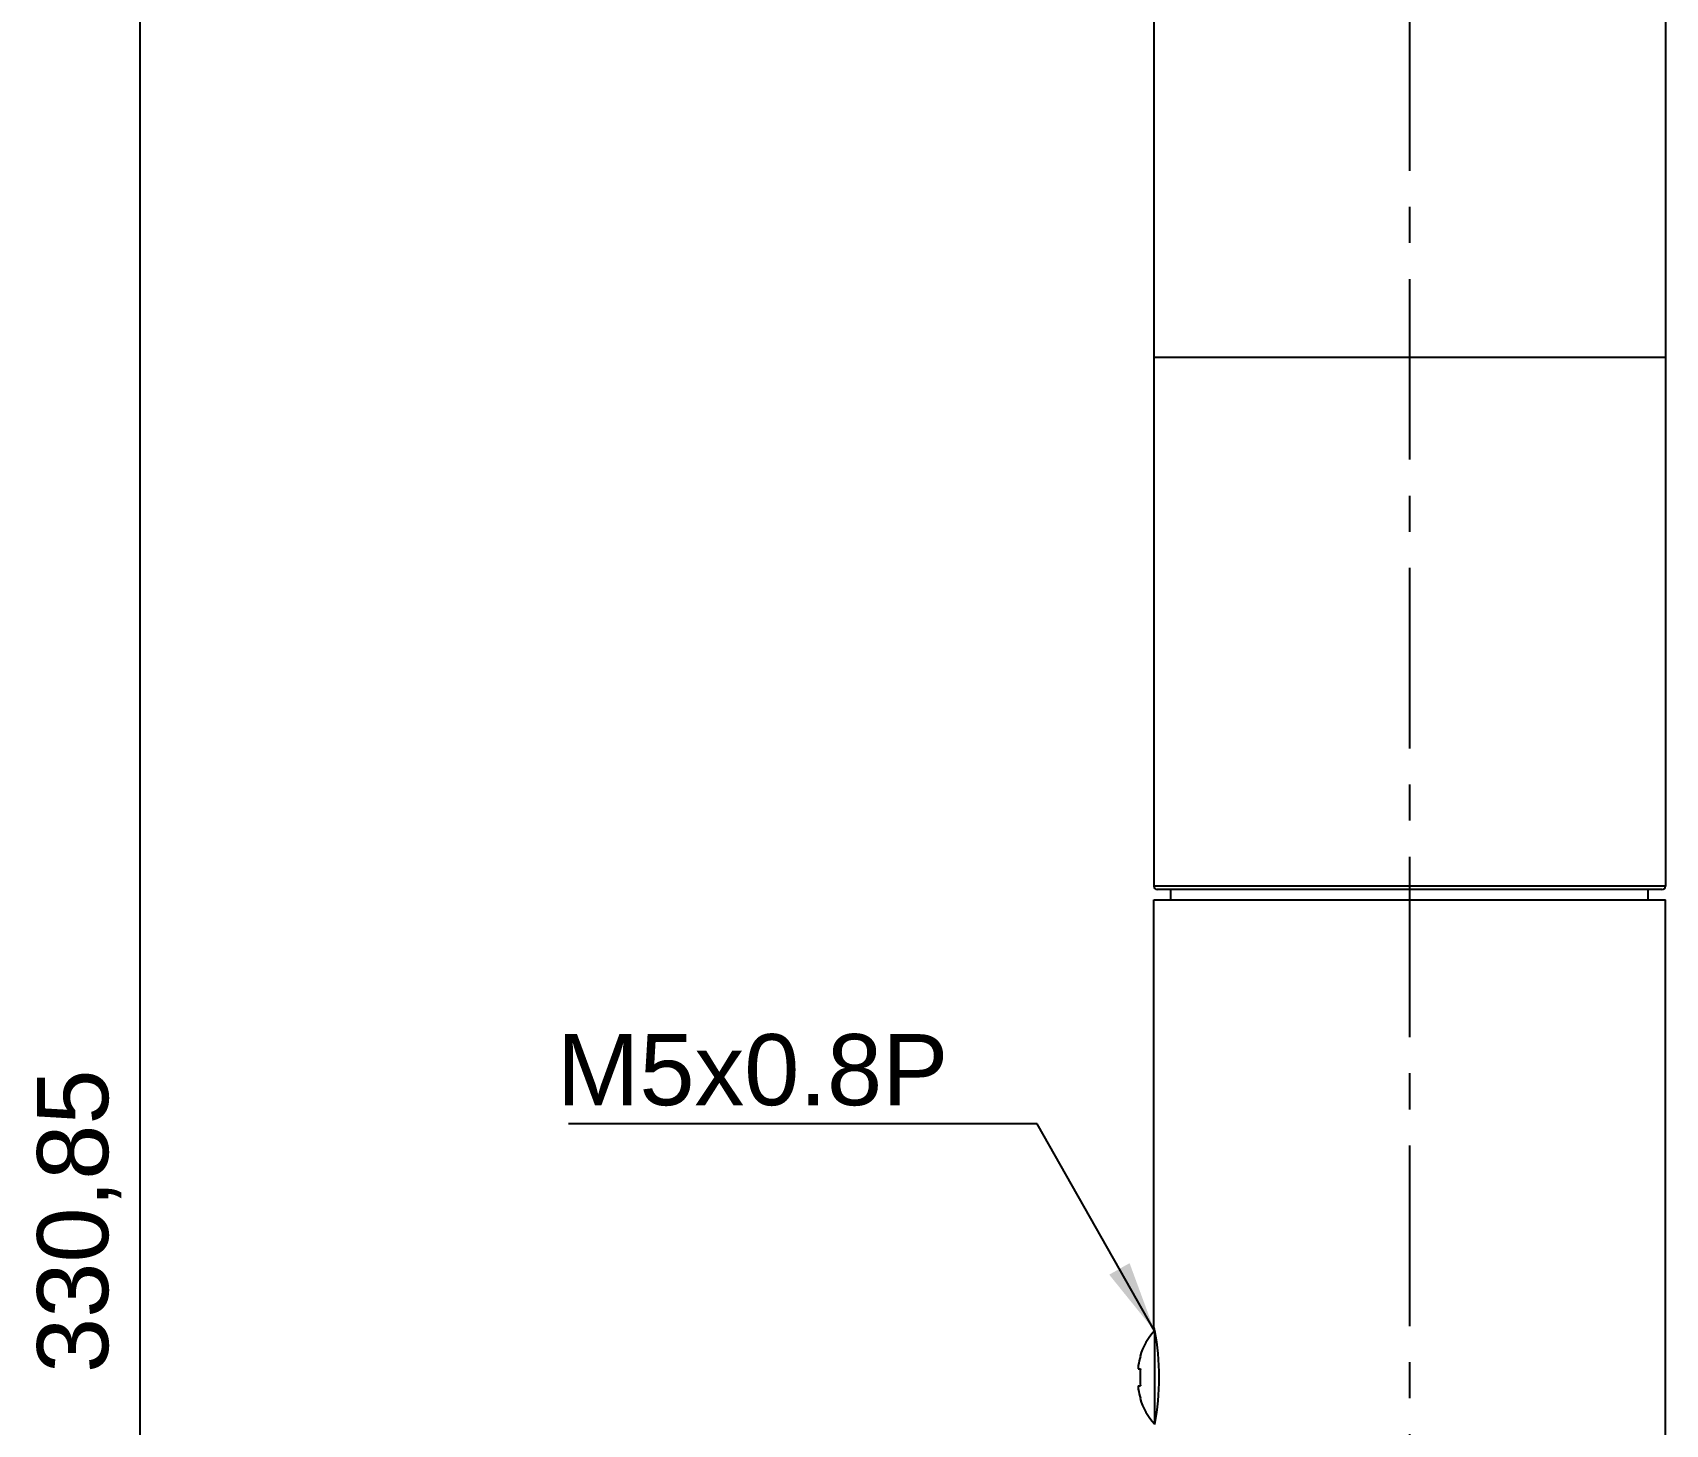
# Model space of a CAD drawing. Header units: millimetres. Extents: x 601 to 1195, y -13 to 407.
# Drawn here: x 716.3 to 773.7, y 244.5 to 293.5 of the extents above; entities that cross this region are included whole.
import ezdxf

# ---------------------------------------------------------------- set-up
doc = ezdxf.new("R2010")
doc.units = ezdxf.units.MM
doc.header["$LTSCALE"] = 0.1
doc.linetypes.add('CENTERX2', pattern=[101.6, 63.5, -12.7, 12.7, -12.7])
doc.layers.add('CENTER', color=1, linetype='CENTERX2')
doc.layers.add('DIM', color=3, linetype='Continuous')
doc.styles.get("Standard").update_dxf_attribs({"font": 'arial.ttf'})
doc.dimstyles.new('ISO-25', dxfattribs={"dimtxt": 2.5, "dimasz": 2.5, "dimexe": 1.25, "dimexo": 0.625, "dimtad": 1, "dimlfac": 1.666667, "dimtxsty": 'Standard', "dimcen": 2.5, "dimadec": 0, "dimazin": 0, "dimtfac": 1, "dimtmove": 0, "dimatfit": 3, "dimfxl": 0, "dimarcsym": 0})

# ---------------------------------------------------------------- blocks, each defined once
blk = doc.blocks.new('*D9')
at = {"layer": 'Defpoints', "color": 0}
for p in [(764.767, 349.88), (720.066, 151.37), (730.413, 151.37)]:
    blk.add_point(p, dxfattribs=at)
at = {"layer": 'DIM', "color": 0, "lineweight": -2}
for p, q in [((764.142, 349.88), (718.816, 349.88)), ((720.066, 347.38), (720.066, 153.87)), ((729.788, 151.37), (718.816, 151.37))]:
    blk.add_line(p, q, dxfattribs=at)
at = {"layer": 'DIM', "color": 0}
for points in [[(719.649, 347.38), (720.482, 347.38), (720.066, 349.88)], [(719.649, 153.87), (720.482, 153.87), (720.066, 151.37)]]:
    blk.add_solid(points, dxfattribs=at)
at = {"layer": 'DIM', "color": 0, "insert": (717.938, 251.662), "char_height": 2.5, "attachment_point": 5, "rotation": 90}
blk.add_mtext('330,85', dxfattribs=at)

msp = doc.modelspace()

# ---------------------------------------------------------------- linework, layer by layer
for p, q in [((755.7417, 297.1786), (755.7417, 263.4503)), ((773.7417, 297.1774), (773.7417, 263.4503)), ((773.7417, 282.0503), (755.7417, 282.0503)), ((773.7417, 263.4503), (755.7417, 263.4503)), ((773.6217, 263.3303), (755.8617, 263.3303)), ((756.3417, 262.9703), (756.3417, 263.3303)), ((773.1417, 262.9703), (773.1417, 263.3303)), ((755.7417, 247.9703), (755.7417, 262.9703)), ((755.7421, 262.9703), (773.7413, 262.9703)), ((773.7417, 238.9703), (773.7417, 262.9703)), ((755.7671, 247.8101), (755.7671, 244.5306)), ((755.1964, 246.4703), (755.2733, 246.4703)), ((755.2733, 246.9057), (755.2587, 246.9203)), ((755.1964, 245.8703), (755.2733, 245.8703)), ((755.2587, 245.4203), (755.2733, 245.435))]:
    msp.add_line(p, q)
for centre, radius, start, end in [((755.8617, 263.4503), 0.12, 180, 270), ((773.6217, 263.4503), 0.12, 270, 0), ((757.6042, 246.1703), 2.4625, 138.248903, 162.267793), ((747.4029, 246.2915), 8.5062, 10.395202, 11.383217), ((756.4011, 246.5303), 1.2061, 177.148621, 182.851379), ((757.6042, 246.1703), 2.4442, 162.489639, 170.105278), ((758.3374, 246.1708), 3.0787, 174.416624, 180.008654), ((756.4011, 245.8103), 1.2061, 177.148621, 182.851379), ((758.3447, 246.1702), 3.0859, 179.997941, 185.576781), ((757.6042, 246.1703), 2.4442, 189.894722, 197.510361), ((757.6042, 246.1703), 2.4625, 197.732207, 221.751097)]:
    msp.add_arc(centre, radius, start, end)
msp.add_open_spline([(755.7694, 247.8263), (755.8699, 247.282), (755.977, 246.172), (755.8704, 245.062), (755.7699, 244.5167)], degree=3, knots=[0, 0, 0, 0, 0.4995458, 1, 1, 1, 1])
at = {"layer": 'CENTER'}
msp.add_line((764.7417, 355.9256), (764.7417, 73.633), dxfattribs=at)

# ---------------------------------------------------------------- texts
at = {"layer": 'DIM', "insert": (748.5164, 255.7083), "char_height": 2.5, "attachment_point": 9}
msp.add_mtext('M5x0.8P', dxfattribs=at)

# ---------------------------------------------------------------- dimensions: what is measured, and where the dimension line sits
at = {"layer": 'DIM'}
dim = msp.add_linear_dim(base=(720.0657, 151.3703), p1=(764.7668, 349.8803), p2=(730.4127, 151.3703), angle=90, dimstyle='ISO-25', dxfattribs=at)
dim.commit()
dim.dimension.update_dxf_attribs({"geometry": '*D9', "text_midpoint": (720.0657, 251.6624), "dimtype": 160})

# ---------------------------------------------------------------- leaders
at = {"layer": 'DIM', "annotation_type": 0, "has_hookline": 1, "hookline_direction": 1, "text_width": 13.3714}
msp.add_leader([(755.7671, 247.8101), (751.6414, 255.0833), (749.1414, 255.0833)], dimstyle='ISO-25', dxfattribs=at)

doc.saveas('drawing.dxf')
